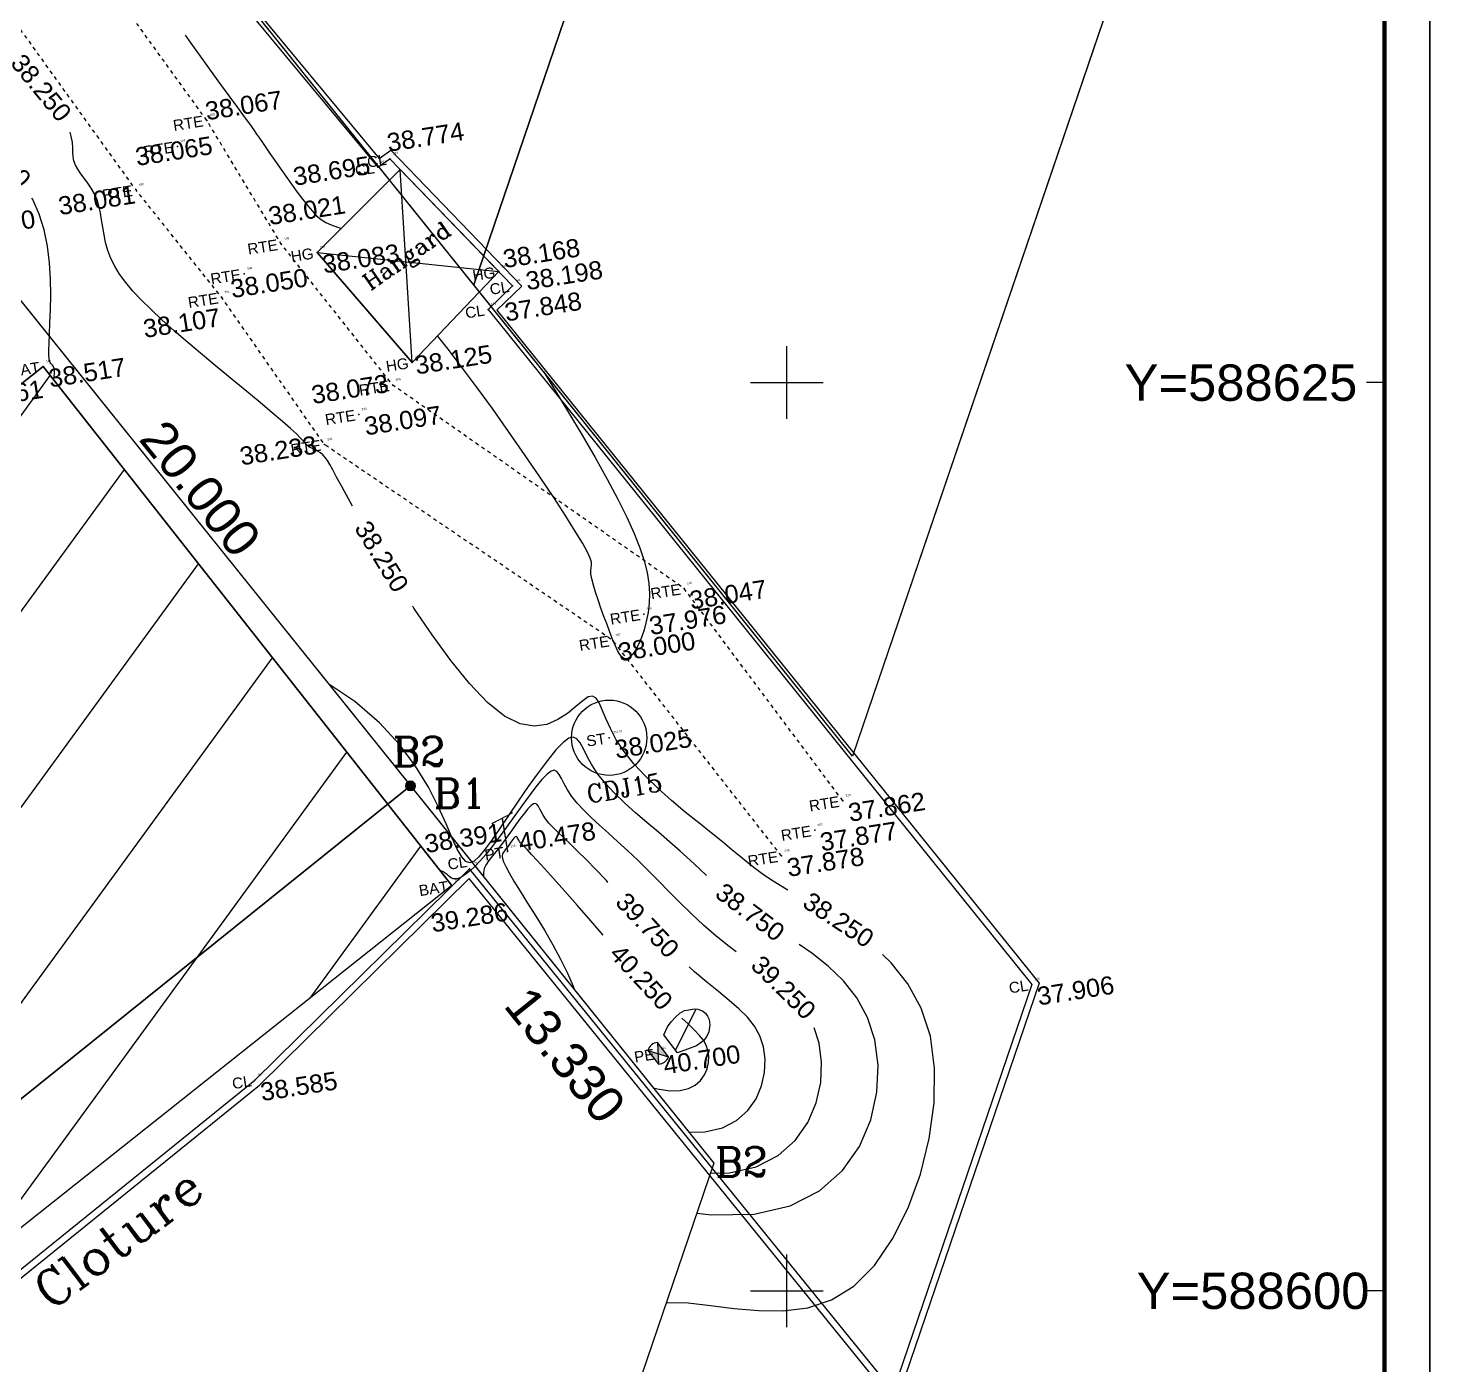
# Model space of a CAD drawing. Header units: metres. Extents: x 394092 to 394268, y 588562 to 588788.
# Drawn here: x 394229.11 to 394267.7, y 588597.96 to 588634.76 of the extents above; entities that cross this region are included whole.
import ezdxf
from ezdxf.enums import TextEntityAlignment as Align

# ---------------------------------------------------------------- set-up
doc = ezdxf.new("R2010")
doc.units = ezdxf.units.M
doc.linetypes.add('ACAD_ISO03W100', pattern=[30, 12, -18])
for name, color, linetype in [('BATIMENT', 6, 'Continuous'), ('CADRE', 7, 'Continuous'), ('Carroyage(1)', 7, 'Continuous'), ('Carroyage(1)_Croix', 7, 'Continuous'), ('Carroyage(1)_Textes', 7, 'Continuous'), ('CLOTURE', 7, 'Continuous'), ('CN_01_00', 7, 'Continuous'), ('Cotation Courbes de niveau', 7, 'Continuous'), ('Cotation Linéaire', 1, 'Continuous'), ('HANGARD', 146, 'Continuous'), ('IL', 70, 'Continuous'), ('L', 10, 'Continuous'), ('POTEAU ELECTRIQUE', 20, 'Continuous'), ('POTEAU TELEPHONIQUE', 20, 'Continuous'), ('ROUTE', 251, 'Continuous'), ('TopoAlt', 150, 'Continuous'), ('TopoCod', 1, 'Continuous'), ('TOPOJIS', 7, 'Continuous'), ('TopoMat', 3, 'Continuous')]:
    doc.layers.add(name, color=color, linetype=linetype)
doc.layers.add('TELEPHONE', color=7, linetype='Continuous', lineweight=20)
doc.styles.add('ROMANC', font='romanc.shx', dxfattribs={"height": 10})
doc.styles.get("Standard").update_dxf_attribs({"font": 'arial.ttf'})
doc.dimstyles.new('ISO-25', dxfattribs={"dimtxt": 2.5, "dimasz": 2.5, "dimexe": 1.25, "dimexo": 0.625, "dimtad": 1, "dimdec": 3, "dimzin": 1, "dimtxsty": 'Standard', "dimcen": 2.5, "dimadec": 0, "dimazin": 0, "dimtfac": 1, "dimtdec": 3, "dimtmove": 0, "dimatfit": 3, "dimfxl": 1, "dimarcsym": 0})

# ---------------------------------------------------------------- blocks, each defined once
blk = doc.blocks.new('TCPOINT')
at = {"color": 0}
blk.add_point((0, 0), dxfattribs=at)
at = {"layer": 'TopoAlt'}
blk.add_attdef('ALT', text='', height=0.5, dxfattribs=at).set_placement((0.1, -0.1), align=Align.TOP_LEFT)
at = {"layer": 'TopoCod'}
blk.add_attdef('COD', text='', height=0.3, dxfattribs=at).set_placement((-0.1, 0), align=Align.MIDDLE_RIGHT)
at = {"layer": 'TopoMat'}
blk.add_attdef('MAT', (0.1, 0.1), '', height=0.3, dxfattribs=at)
blk = doc.blocks.new('jj')
h = blk.add_hatch(color=0)
h.dxf.hatch_style = 1
h.paths.add_polyline_path([(394414.784, 588989.632), (394415.033, 588989.457), (394415.282, 588989.633)])
h.paths.add_polyline_path([(394415.033, 588989.457), (394414.797, 588989.291), (394415.27, 588989.292)])
at = {"color": 0, "flags": 128}
blk.add_lwpolyline([(394414.784, 588989.632, 0.315698), (394414.797, 588989.291), (394415.27, 588989.292, 0.315698), (394415.282, 588989.633)], format="xyb", close=True, dxfattribs=at)
for points in [[(394414.784, 588989.632), (394415.27, 588989.292)], [(394414.797, 588989.291), (394415.282, 588989.633)]]:
    blk.add_lwpolyline(points, dxfattribs=at)
at = {"layer": 'POTEAU ELECTRIQUE', "color": 0, "flags": 128}
blk.add_lwpolyline([(394414.721, 588989.9), (394414.612, 588990.113), (394414.565, 588990.279), (394414.534, 588990.451), (394414.523, 588990.611), (394414.538, 588990.757), (394414.593, 588990.867), (394414.664, 588990.996), (394414.738, 588991.072), (394414.848, 588991.146), (394414.953, 588991.174), (394415.046, 588991.169), (394415.148, 588991.15), (394415.274, 588991.073), (394415.411, 588990.93), (394415.474, 588990.811), (394415.519, 588990.68), (394415.51, 588990.428), (394415.434, 588990.181), (394415.344, 588989.901), (394414.721, 588989.9)], close=True, dxfattribs=at)
blk.add_lwpolyline([(394415.254, 588989.9), (394414.701, 588991.034)], dxfattribs=at)
blk = doc.blocks.new('p001')
at = {"layer": 'TELEPHONE', "color": 0}
for p, q in [((-0.01, 2.84), (-0.01, 0.19)), ((0, 2.82), (0, 0.19)), ((0.01, 2.85), (0.01, 0.19))]:
    blk.add_line(p, q, dxfattribs=at)
for points in [[(-0.83, 2.42), (-0.83, 2.57), (0.81, 3.11), (0.81, 3.24)], [(-0.82, 2.42), (-0.82, 2.56), (-0.01, 2.83)], [(-0.81, 2.42), (-0.81, 2.55), (0.83, 3.1), (0.83, 3.24)], [(0.01, 2.84), (0.82, 3.11), (0.82, 3.24)]]:
    blk.add_lwpolyline(points, dxfattribs=at)
at = {"layer": 'TELEPHONE', "flags": 128}
for points in [[(-0.81, 2.42), (-0.83, 2.42)], [(0.81, 3.24), (0.83, 3.24)], [(-0.01, 0.19), (0.01, 0.19)]]:
    blk.add_lwpolyline(points, dxfattribs=at)
blk = doc.blocks.new('*D14')
at = {"layer": 'Defpoints', "color": 0, "transparency": 16777216}
for p in [(394120.614, 588761.996), (394247.991, 588603.509), (394247.991, 588603.509)]:
    blk.add_point(p, dxfattribs=at)
at = {"color": 0, "lineweight": 13, "transparency": 16777216, "insert": (394185.492, 588683.709), "char_height": 1.5, "attachment_point": 5, "rotation": 308.7891}
blk.add_mtext('203,330', dxfattribs=at)

msp = doc.modelspace()

# ---------------------------------------------------------------- hatches: boundary and pattern name
h = msp.add_hatch()
h.set_pattern_fill('ANSI31', color=256, angle=8.91865)
h.set_pattern_definition([(53.91864724, (95911.749, -54374.0705), (-2.565976575, 1.869863422), [])])
h.paths.add_polyline_path([(394207.5198, 588607.979), (394218.768, 588593.6901), (394240.7758, 588611.1531), (394229.5275, 588625.4421)])
h.paths.add_polyline_path([(394240.1387, 588609.7121), (394242.5017, 588610.0829), (394242.3828, 588610.84), (394240.0199, 588610.4692)], flags=9)
h.paths.add_polyline_path([(394229.6143, 588624.7101), (394231.9773, 588625.0809), (394231.8585, 588625.838), (394229.4955, 588625.4672)], flags=9)
h.paths.add_polyline_path([(394216.906, 588616.8393), (394219.2688, 588617.2101), (394219.1501, 588617.9667), (394216.7873, 588617.5959)], flags=25)
h.paths.add_polyline_path([(394219.9052, 588618.0824), (394222.268, 588618.4532), (394222.1492, 588619.2098), (394219.7864, 588618.839)], flags=25)
h.paths.add_polyline_path([(394224.0942, 588620.7717), (394226.4571, 588621.1425), (394226.3383, 588621.8996), (394223.9754, 588621.5288)], flags=24)
h.paths.add_polyline_path([(394227.34, 588624.1005), (394229.703, 588624.4713), (394229.5842, 588625.2284), (394227.2212, 588624.8576)], flags=25)
h.paths.add_polyline_path([(394207.6352, 588607.8832), (394209.9982, 588608.254), (394209.8794, 588609.0111), (394207.5164, 588608.6403)], flags=9)
h.paths.add_polyline_path([(394217.4437, 588595.7066), (394219.8067, 588596.0774), (394219.6879, 588596.8345), (394217.3249, 588596.4637)], flags=24)
h.paths.add_polyline_path([(394215.769, 588597.7917), (394218.1319, 588598.1626), (394218.0131, 588598.9197), (394215.6502, 588598.5488)], flags=24)
h.paths.add_polyline_path([(394215.3482, 588599.1967), (394217.7111, 588599.5675), (394217.5923, 588600.3246), (394215.2294, 588599.9538)], flags=24)
h.paths.add_polyline_path([(394213.0537, 588601.0263), (394215.4166, 588601.3971), (394215.2978, 588602.1542), (394212.9349, 588601.7834)], flags=24)
h.paths.add_polyline_path([(394209.7364, 588605.4635), (394212.0994, 588605.8344), (394211.9806, 588606.5915), (394209.6176, 588606.2206)], flags=24)
h.paths.add_polyline_path([(394208.901, 588606.6679), (394211.264, 588607.0387), (394211.1452, 588607.7958), (394208.7822, 588607.425)], flags=24)
h.paths.add_polyline_path([(394217.9512, 588612.6058), (394225.8793, 588612.6942), (394225.8626, 588614.1941), (394217.9345, 588614.1057)], flags=24)
h.paths.add_polyline_path([(394219.5972, 588610.8654), (394223.097, 588610.9044), (394223.0803, 588612.4044), (394219.5805, 588612.3653)], flags=24)
h = msp.add_hatch(color=0)
h.dxf.hatch_style = 1
edge = h.paths.add_edge_path()
edge.add_arc((394239.636, 588613.9), 0.1373, 0, 360)

# ---------------------------------------------------------------- linework, layer by layer
at = {"color": 0, "ltscale": 0.001}
msp.add_lwpolyline([(394092.0051, 588788.4902), (394267.7032, 588788.4902), (394267.7032, 588562.1496), (394092.0051, 588562.1496)], close=True, dxfattribs=at)
at = {"lineweight": 30}
msp.add_circle((394245.1079, 588615.225, 0.244), 1.0367, dxfattribs=at)
at = {"color": 0, "lineweight": 13}
msp.add_circle((394239.636, 588613.9), 0.1373, dxfattribs=at)
at = {"layer": 'BATIMENT', "flags": 128}
for points, elevation in [([(394240.7758, 588611.1531), (394229.5275, 588625.4421), (394207.5198, 588607.979)], 1.505), ([(394240.7758, 588611.1531), (394218.768, 588593.6901)], 2.274)]:
    msp.add_lwpolyline(points, dxfattribs=dict(at, elevation=elevation))
at = {"layer": 'BATIMENT', "ltscale": 0.001, "elevation": 1.785, "flags": 128}
msp.add_lwpolyline([(394207.5198, 588607.979), (394229.5275, 588625.4421), (394240.7758, 588611.1531), (394218.768, 588593.6901), (394207.5198, 588607.979)], dxfattribs=at)
at = {"layer": 'Carroyage(1)', "ltscale": 0.001}
for p, q in [((394266.4532, 588625), (394265.9532, 588625)), ((394266.4532, 588600), (394265.9532, 588600))]:
    msp.add_line(p, q, dxfattribs=at)
msp.add_lwpolyline([(394092.0051, 588562.1496), (394267.7032, 588562.1496), (394267.7032, 588788.4902), (394092.0051, 588788.4902)], close=True, dxfattribs=at)
at = {"layer": 'Carroyage(1)', "ltscale": 0.001, "const_width": 0.125}
msp.add_lwpolyline([(394093.2551, 588636.3996), (394144.5051, 588636.3996), (394144.5051, 588563.3996), (394266.4532, 588563.3996), (394266.4532, 588787.2402), (394093.2551, 588787.2402)], close=True, dxfattribs=at)
msp.add_lwpolyline([(394093.2551, 588636.3996), (394144.5051, 588636.3996), (394144.5051, 588563.3996), (394266.4532, 588563.3996), (394266.4532, 588787.2402), (394093.2551, 588787.2402)], close=True, dxfattribs=at)
at = {"layer": 'Carroyage(1)_Croix', "ltscale": 0.001}
for p, q in [((394250, 588624), (394250, 588626)), ((394249, 588625), (394251, 588625)), ((394250, 588599), (394250, 588601)), ((394249, 588600), (394251, 588600))]:
    msp.add_line(p, q, dxfattribs=at)
at = {"layer": 'CLOTURE', "flags": 128}
for points, elevation in [([(394226.9018, 588665.8465), (394221.8092, 588651.3335), (394238.7409, 588630.9318), (394239.0732, 588631.1621), (394242.4486, 588627.6621)], 0.6), ([(394227.0717, 588665.7869), (394222.0128, 588651.3701), (394238.774, 588631.1737), (394239.0965, 588631.3972), (394242.7033, 588627.6573)], 0.6), ([(394242.4486, 588627.6621), (394241.7731, 588627.0125), (394256.7408, 588608.4313)], 0.417), ([(394242.7033, 588627.6573), (394242.0167, 588626.997), (394256.9431, 588608.4671)], 0.417), ([(394218.4864, 588592.2915), (394226.2524, 588598.4449), (394235.3567, 588605.7962), (394241.2655, 588611.6187)], 0.596), ([(394218.5982, 588592.1504), (394226.3648, 588598.3043), (394235.4768, 588605.6618), (394241.2506, 588611.3513)], 0.596), ([(394226.2524, 588598.4449), (394235.3567, 588605.7962), (394241.2655, 588611.6187)], 0.899), ([(394256.9431, 588608.4671), (394252.9917, 588596.8692), (394241.2506, 588611.3513)], 0.6), ([(394256.7408, 588608.4313), (394252.9263, 588597.2356), (394241.2655, 588611.6187)], 0.6)]:
    msp.add_lwpolyline(points, dxfattribs=dict(at, elevation=elevation))
at = {"layer": 'CN_01_00', "color": 7, "flags": 128}
for points, elevation in [([(394233.4368, 588634.5638), (394233.5896, 588634.3452), (394233.981, 588633.7973), (394234.3342, 588633.3104), (394234.6356, 588632.8985), (394234.8755, 588632.571), (394235.0609, 588632.3173), (394235.2031, 588632.1218), (394235.3131, 588631.9691), (394235.4022, 588631.8437), (394235.4814, 588631.7303), (394235.562, 588631.6133), (394235.6551, 588631.4772), (394235.7691, 588631.3105), (394235.9018, 588631.1175), (394236.0481, 588630.9065), (394236.2031, 588630.6856), (394236.3618, 588630.463), (394236.5192, 588630.2471), (394236.6703, 588630.0459), (394236.8101, 588629.8677), (394236.9359, 588629.7186), (394237.0543, 588629.596), (394237.1741, 588629.4952), (394237.3041, 588629.4116), (394237.4533, 588629.3404), (394237.6304, 588629.277), (394237.7338, 588629.2478)], 38.25), ([(394238.044, 588621.5991), (394237.9295, 588621.8029), (394237.7448, 588622.1397), (394237.6038, 588622.4018), (394237.4971, 588622.6012), (394237.4153, 588622.7498), (394237.3489, 588622.8598), (394237.2885, 588622.9431), (394237.2264, 588623.01), (394237.1627, 588623.0643), (394237.0989, 588623.108), (394237.037, 588623.1429), (394236.9785, 588623.1712), (394236.9253, 588623.1947), (394236.8791, 588623.2154), (394236.8416, 588623.2354), (394236.8128, 588623.2573), (394236.785, 588623.2862), (394236.7489, 588623.328), (394236.695, 588623.3884), (394236.6139, 588623.4733), (394236.4962, 588623.5886), (394236.3324, 588623.7399), (394236.1132, 588623.9332), (394235.8327, 588624.1718), (394235.5002, 588624.4492), (394235.1286, 588624.7565), (394234.7307, 588625.0848), (394234.3194, 588625.425), (394233.9077, 588625.7683), (394233.5084, 588626.1058), (394233.1343, 588626.4284), (394232.7961, 588626.7292), (394232.4946, 588627.0093), (394232.2288, 588627.2716), (394231.9971, 588627.5192), (394231.7982, 588627.7549), (394231.6309, 588627.9819), (394231.4938, 588628.2031), (394231.3856, 588628.4215), (394231.3042, 588628.6393), (394231.2444, 588628.8557), (394231.2003, 588629.0692), (394231.166, 588629.278), (394231.1354, 588629.4807), (394231.1028, 588629.6757), (394231.0621, 588629.8613), (394231.0074, 588630.0359), (394230.9347, 588630.1986), (394230.8481, 588630.3501), (394230.7536, 588630.4918), (394230.657, 588630.6252), (394230.5644, 588630.7516), (394230.4819, 588630.8725), (394230.4152, 588630.9893), (394230.3705, 588631.1032), (394230.3506, 588631.2166), (394230.3462, 588631.3351), (394230.3446, 588631.4648), (394230.3336, 588631.6124), (394230.3005, 588631.7841), (394230.2646, 588631.8913)], 38.25), ([(394229.8102, 588625.083), (394229.8243, 588625.1574), (394229.8358, 588625.2702), (394229.8341, 588625.3537), (394229.8222, 588625.4133), (394229.8033, 588625.4546), (394229.7806, 588625.4833), (394229.7572, 588625.5049), (394229.7357, 588625.5254), (394229.7173, 588625.5529), (394229.7023, 588625.5957), (394229.6912, 588625.6624), (394229.6847, 588625.7614), (394229.6832, 588625.9011), (394229.6873, 588626.0899), (394229.6975, 588626.3364), (394229.713, 588626.6456), (394229.7281, 588627.0087), (394229.7357, 588627.4135), (394229.729, 588627.848), (394229.7009, 588628.3), (394229.6444, 588628.7574), (394229.5524, 588629.208), (394229.4181, 588629.6397), (394229.2375, 588630.0423), (394229.215, 588630.0807)], 38.5), ([(394243.2991, 588625.3098), (394243.6239, 588624.7813), (394243.9901, 588624.1772), (394244.3594, 588623.5569), (394244.718, 588622.9396), (394245.0524, 588622.3445), (394245.3489, 588621.7907), (394245.5969, 588621.2931), (394245.7972, 588620.849), (394245.9535, 588620.4518), (394246.0696, 588620.0945), (394246.1491, 588619.7704), (394246.1958, 588619.4727), (394246.2136, 588619.1944), (394246.2059, 588618.9288), (394246.1767, 588618.671), (394246.1295, 588618.4239), (394246.068, 588618.1923), (394245.9955, 588617.9811), (394245.9159, 588617.7951), (394245.8327, 588617.639), (394245.7494, 588617.5178), (394245.6696, 588617.4362), (394245.5961, 588617.3979), (394245.5279, 588617.4011), (394245.4632, 588617.443), (394245.4003, 588617.5205), (394245.3371, 588617.6307), (394245.2721, 588617.7707), (394245.2033, 588617.9375), (394245.129, 588618.1282), (394245.0482, 588618.339), (394244.964, 588618.5629), (394244.8803, 588618.7917), (394244.801, 588619.0177), (394244.73, 588619.2329), (394244.6714, 588619.4293), (394244.6289, 588619.5989), (394244.6066, 588619.7339), (394244.6055, 588619.8307), (394244.6156, 588619.9038), (394244.6238, 588619.9718), (394244.6173, 588620.0538), (394244.5831, 588620.1685), (394244.5081, 588620.3347), (394244.3796, 588620.5712), (394244.1845, 588620.897), (394243.9145, 588621.3239), (394243.5798, 588621.8361), (394243.1953, 588622.4112), (394242.7757, 588623.0266), (394242.3361, 588623.6595), (394241.891, 588624.2875), (394241.4555, 588624.8879), (394241.0444, 588625.4381), (394240.6708, 588625.9201), (394240.3789, 588626.2868)], 38), ([(394250.0242, 588611.0328), (394249.9316, 588611.0866), (394249.6205, 588611.2793), (394249.3602, 588611.4536), (394249.1337, 588611.6181), (394248.924, 588611.7818), (394248.714, 588611.9536), (394248.4867, 588612.1422), (394248.225, 588612.3566), (394247.9171, 588612.6033), (394247.572, 588612.8791), (394247.2039, 588613.1787), (394246.8269, 588613.4966), (394246.4555, 588613.8274), (394246.1036, 588614.1656), (394245.7856, 588614.5058), (394245.5157, 588614.8425), (394245.3037, 588615.1696), (394245.1416, 588615.4775), (394245.0174, 588615.756), (394244.9186, 588615.9949), (394244.8331, 588616.1839), (394244.7486, 588616.3129), (394244.6528, 588616.3715), (394244.5334, 588616.3495), (394244.3801, 588616.244), (394244.1901, 588616.0817), (394243.9624, 588615.8965), (394243.6962, 588615.7225), (394243.3905, 588615.5935), (394243.0444, 588615.5436), (394242.657, 588615.6068), (394242.2274, 588615.817), (394241.7572, 588616.1964), (394241.2583, 588616.7204), (394240.745, 588617.3525), (394240.2319, 588618.0561), (394239.7332, 588618.7949), (394239.6996, 588618.8476)], 38.25), ([(394247.7844, 588611.4371), (394247.5915, 588611.6181), (394247.3344, 588611.8583), (394247.0625, 588612.1048), (394246.7693, 588612.3594), (394246.4607, 588612.621), (394246.1459, 588612.8874), (394245.8339, 588613.1568), (394245.5339, 588613.4272), (394245.2549, 588613.6967), (394245.006, 588613.9631), (394244.7963, 588614.2247), (394244.6315, 588614.4777), (394244.5032, 588614.7125), (394244.3997, 588614.9175), (394244.3091, 588615.0813), (394244.2198, 588615.1925), (394244.12, 588615.2397), (394243.9978, 588615.2114), (394243.8415, 588615.0962), (394243.6432, 588614.8881), (394243.4095, 588614.602), (394243.1513, 588614.2586), (394242.8791, 588613.8782), (394242.6036, 588613.4813), (394242.3354, 588613.0883), (394242.0851, 588612.7197), (394241.8635, 588612.3959), (394241.6778, 588612.1346), (394241.5232, 588611.9425), (394241.3913, 588611.8235), (394241.274, 588611.7814), (394241.1629, 588611.8201), (394241.05, 588611.9435), (394240.9269, 588612.1556), (394240.7854, 588612.4602), (394240.6159, 588612.8574), (394240.403, 588613.3325), (394240.13, 588613.8668), (394239.7801, 588614.4417), (394239.3364, 588615.0387), (394238.7823, 588615.6391), (394238.101, 588616.2245), (394237.388, 588616.701)], 38.75), ([(394248.6078, 588609.3305), (394248.4094, 588609.4759), (394248.0491, 588609.7645), (394247.7064, 588610.0633), (394247.3792, 588610.3684), (394247.0653, 588610.6759), (394246.7626, 588610.9819), (394246.4689, 588611.2827), (394246.1821, 588611.5743), (394245.8999, 588611.8529), (394245.6214, 588612.1156), (394245.3494, 588612.3628), (394245.0879, 588612.5961), (394244.8409, 588612.817), (394244.6123, 588613.0271), (394244.4061, 588613.2277), (394244.2264, 588613.4205), (394244.077, 588613.6068), (394243.9598, 588613.7866), (394243.8687, 588613.9535), (394243.7951, 588614.0991), (394243.7307, 588614.2155), (394243.6673, 588614.2946), (394243.5963, 588614.3281), (394243.5095, 588614.308), (394243.3984, 588614.2262), (394243.2573, 588614.0781), (394243.0898, 588613.8738), (394242.9024, 588613.627), (394242.7013, 588613.3512), (394242.493, 588613.0602), (394242.2836, 588612.7676), (394242.0796, 588612.487), (394241.8873, 588612.2321), (394241.7117, 588612.0139), (394241.5534, 588611.832), (394241.4115, 588611.6838), (394241.2853, 588611.5662), (394241.174, 588611.4764), (394241.0769, 588611.4115), (394240.9933, 588611.3685), (394240.9222, 588611.3447), (394240.8627, 588611.3371), (394240.8122, 588611.3433), (394240.768, 588611.3607), (394240.7271, 588611.387), (394240.6868, 588611.4196), (394240.6442, 588611.4561), (394240.5964, 588611.4939), (394240.5407, 588611.5308), (394240.4754, 588611.5643), (394240.4416, 588611.5776)], 39.25), ([(394245.0728, 588611.2437), (394245.0297, 588611.2904), (394244.7374, 588611.6011), (394244.4736, 588611.8717), (394244.2381, 588612.1046), (394244.0299, 588612.3048), (394243.8479, 588612.4772), (394243.6907, 588612.6269), (394243.5574, 588612.7588), (394243.4468, 588612.8778), (394243.3576, 588612.9889), (394243.2881, 588613.0956), (394243.2341, 588613.1944), (394243.1905, 588613.2808), (394243.1523, 588613.3498), (394243.1147, 588613.3967), (394243.0727, 588613.4166), (394243.0212, 588613.4046), (394242.9553, 588613.3561), (394242.8716, 588613.2683), (394242.7723, 588613.1472), (394242.6609, 588613.0007), (394242.5412, 588612.8368), (394242.417, 588612.6638), (394242.2917, 588612.4895), (394242.1691, 588612.322), (394242.0529, 588612.1694), (394241.9466, 588612.0373), (394241.8526, 588611.9224), (394241.7733, 588611.819), (394241.7111, 588611.7212), (394241.6682, 588611.6233), (394241.6471, 588611.5197), (394241.65, 588611.4045), (394241.6519, 588611.3958)], 39.75), ([(394244.9459, 588609.7914), (394244.6012, 588610.182), (394244.2238, 588610.6119), (394243.8774, 588611.0065), (394243.5749, 588611.3492), (394243.3257, 588611.6278), (394243.1268, 588611.8464), (394242.972, 588612.0135), (394242.8548, 588612.1374), (394242.7692, 588612.2267), (394242.7087, 588612.2898), (394242.6671, 588612.3351), (394242.6382, 588612.3711), (394242.6165, 588612.4045), (394242.5995, 588612.4354), (394242.5859, 588612.4625), (394242.5739, 588612.4841), (394242.5622, 588612.4988), (394242.549, 588612.505), (394242.5329, 588612.5013), (394242.5122, 588612.4861), (394242.486, 588612.4586), (394242.4549, 588612.4206), (394242.42, 588612.3747), (394242.3826, 588612.3234), (394242.3436, 588612.2692), (394242.3044, 588612.2147), (394242.266, 588612.1622), (394242.2296, 588612.1144), (394242.197, 588612.072), (394242.1727, 588612.0284), (394242.1617, 588611.9755), (394242.169, 588611.9049), (394242.1999, 588611.8084), (394242.2594, 588611.6776), (394242.3526, 588611.5043), (394242.4845, 588611.2803), (394242.6575, 588611.0005), (394242.8626, 588610.6735), (394243.0882, 588610.3111), (394243.3226, 588609.9252), (394243.554, 588609.5275), (394243.7708, 588609.13), (394243.9613, 588608.7444), (394244.1138, 588608.3827), (394244.141, 588608.299)], 40.25), ([(394247.5244, 588602.1395), (394247.9212, 588602.0899), (394249.098, 588602.1101), (394250.0901, 588602.3401), (394250.8968, 588602.7536), (394251.5286, 588603.3117), (394251.9954, 588603.9756), (394252.3077, 588604.7062), (394252.4755, 588605.4646), (394252.5092, 588606.2121), (394252.4189, 588606.9096), (394252.2166, 588607.5263), (394251.9213, 588608.0638), (394251.5538, 588608.5319), (394251.1349, 588608.9403), (394250.6853, 588609.2987), (394250.3416, 588609.5367)], 38.75), ([(394246.6847, 588599.6746), (394246.7251, 588599.6798), (394247.2844, 588599.6642), (394247.8966, 588599.5974), (394248.5468, 588599.5151), (394249.2201, 588599.4535), (394249.9014, 588599.4483), (394250.5758, 588599.5357), (394251.2282, 588599.7514), (394251.8438, 588600.1314), (394252.408, 588600.6993), (394252.909, 588601.4284), (394253.3354, 588602.2798), (394253.6757, 588603.2145), (394253.9187, 588604.1935), (394254.0529, 588605.1778), (394254.0669, 588606.1284), (394253.9494, 588607.0064), (394253.6956, 588607.7808), (394253.3274, 588608.4529), (394252.8733, 588609.0322), (394252.6363, 588609.262)], 38.25), ([(394247.2983, 588604.3708), (394247.74, 588604.3777), (394248.2233, 588604.4897), (394248.6163, 588604.6912), (394248.9241, 588604.9631), (394249.1515, 588605.2865), (394249.3036, 588605.6424), (394249.3854, 588606.012), (394249.4018, 588606.3761), (394249.3578, 588606.7159), (394249.2585, 588607.0173), (394249.109, 588607.2857), (394248.9148, 588607.5314), (394248.6812, 588607.7647), (394248.4134, 588607.996), (394248.1169, 588608.2356), (394247.7969, 588608.4937), (394247.4588, 588608.7807), (394247.3106, 588608.917)], 39.75), ([(394246.3179, 588605.5906), (394246.4864, 588605.5484), (394246.7895, 588605.5073), (394247.0609, 588605.5115), (394247.2899, 588605.5646), (394247.4761, 588605.66), (394247.6218, 588605.7888), (394247.7296, 588605.942), (394247.8016, 588606.1106), (394247.8404, 588606.2856), (394247.8481, 588606.4581), (394247.8273, 588606.6191), (394247.7794, 588606.7628), (394247.7029, 588606.8966), (394247.5953, 588607.0311), (394247.4543, 588607.1769), (394247.2775, 588607.3447), (394247.1032, 588607.507)], 40.25), ([(394247.8979, 588603.2357), (394248.419, 588603.2439), (394249.1567, 588603.4149), (394249.7566, 588603.7224), (394250.2263, 588604.1374), (394250.5735, 588604.631), (394250.8057, 588605.1743), (394250.9305, 588605.7383), (394250.9555, 588606.2941), (394250.8883, 588606.8127), (394250.7468, 588607.2436)], 39.25)]:
    msp.add_lwpolyline(points, dxfattribs=dict(at, elevation=elevation))
at = {"layer": 'HANGARD', "flags": 128}
for points, elevation in [([(394239.3572, 588630.8676), (394237.0651, 588628.5806)], 0.6), ([(394237.0651, 588628.5806), (394239.6834, 588625.5579), (394242.0679, 588628.0568), (394239.3572, 588630.8676)], -37.781), ([(394239.6834, 588625.5579), (394239.3572, 588630.8676)], -37.781), ([(394242.0679, 588628.0568), (394239.3573, 588630.8675)], 0.43), ([(394242.0679, 588628.0568), (394239.6834, 588625.5579), (394237.0651, 588628.5806)], 0.387), ([(394237.0651, 588628.5806), (394242.0679, 588628.0568)], -37.781)]:
    msp.add_lwpolyline(points, dxfattribs=dict(at, elevation=elevation))
at = {"layer": 'IL'}
msp.add_lwpolyline([(394120.61, 588761.997), (394247.987, 588603.51), (394236.529, 588569.878), (394110.794, 588726.321), (394115.233, 588757.675)], close=True, dxfattribs=at)
msp.add_lwpolyline([(394266.4532, 588657.7072), (394251.807, 588614.72), (394222.13, 588651.645), (394227.525, 588667.48), (394202.57, 588675.982), (394140.517, 588753.19), (394142.752, 588759.749), (394266.4532, 588717.6037)], dxfattribs=at)
at = {"layer": 'L'}
for points in [[(394224.3, 588658.014), (394243.231, 588651.564), (394248.863, 588649.645), (394241.383, 588627.69), (394222.13, 588651.645)], [(394248.863, 588649.645), (394262.163, 588645.114), (394251.807, 588614.72), (394241.383, 588627.69)], [(394227.107, 588629.489), (394239.636, 588613.9), (394216.251, 588595.109), (394203.721, 588610.698)], [(394239.636, 588613.9), (394247.987, 588603.51), (394236.529, 588569.878), (394216.251, 588595.109)]]:
    msp.add_lwpolyline(points, close=True, dxfattribs=at)
at = {"layer": 'ROUTE', "linetype": 'ACAD_ISO03W100', "lineweight": 30, "ltscale": 0.002, "flags": 128}
for points, elevation in [([(394251.5401, 588613.4872), (394247.1732, 588619.3318), (394239.1489, 588624.9325), (394236.0797, 588628.8156), (394234.03, 588632.221), (394228.4878, 588639.8855), (394219.3841, 588651.4226), (394200.8101, 588671.2791), (394190.2476, 588685.1331), (394180.5288, 588698.7389), (394169.2745, 588711.7312), (394143.9048, 588748.7184), (394128.9052, 588766.3983)], 0.081), ([(394249.8528, 588611.9702), (394245.2076, 588617.9048), (394237.269, 588623.2953), (394234.4408, 588627.3458), (394232.0817, 588630.3038), (394226.3169, 588638.316), (394216.8875, 588649.2189), (394198.977, 588668.7696), (394186.8433, 588683.0633), (394177.5546, 588696.2568), (394166.2286, 588708.9969), (394154.3682, 588724.1099), (394146.1974, 588734.9786), (394134.3379, 588753.0657), (394125.7094, 588762.8584)], 0.097)]:
    msp.add_lwpolyline(points, dxfattribs=dict(at, elevation=elevation))

# ---------------------------------------------------------------- block references
at = {"rotation": 307.4841204734238}
msp.add_blockref('jj', (-313147.5859, 543159.0047, 2.919), dxfattribs=at)
at = {"layer": 'POTEAU TELEPHONIQUE', "color": 0, "xscale": 0.3516709976367164, "yscale": 0.3516709976367164, "zscale": 0.3516709976367164, "rotation": 9.00787909859095}
msp.add_blockref('p001', (394242.3205, 588612.0242, 2.697), dxfattribs=at)
at = {"layer": 'TOPOJIS'}
ref = msp.add_blockref('TCPOINT', (394234.03, 588632.221, 38.067), dxfattribs=dict(at, rotation=8.918647236070969))
ref.add_attrib('MAT', '198', (394234.1133, 588632.3353, 38.067), dxfattribs={"layer": 'TopoMat', "height": 0.06, "rotation": 8.91865})
ref.add_attrib('ALT', '38.067', dxfattribs={"layer": 'TopoAlt', "height": 0.5, "rotation": 8.91865}).set_placement((394233.9525, 588632.715, 38.067), align=Align.TOP_LEFT)
ref.add_attrib('COD', 'RTE', dxfattribs={"layer": 'TopoCod', "height": 0.3, "rotation": 8.91865}).set_placement((394233.9312, 588632.2055, 38.067), align=Align.MIDDLE_RIGHT)
ref = msp.add_blockref('TCPOINT', (394239.0732, 588631.1621, 38.774), dxfattribs=dict(at, rotation=8.918647236070969))
ref.add_attrib('MAT', '183', (394239.1565, 588631.2764, 38.774), dxfattribs={"layer": 'TopoMat', "height": 0.06, "rotation": 8.91865})
ref.add_attrib('ALT', '38.774', dxfattribs={"layer": 'TopoAlt', "height": 0.5, "rotation": 8.91865}).set_placement((394238.9561, 588631.8477, 38.774), align=Align.TOP_LEFT)
ref.add_attrib('COD', 'CL', dxfattribs={"layer": 'TopoCod', "height": 0.3, "rotation": 8.91865}).set_placement((394238.9744, 588631.1466, 38.774), align=Align.MIDDLE_RIGHT)
ref = msp.add_blockref('TCPOINT', (394233.2196, 588631.5027, 38.065), dxfattribs=dict(at, rotation=8.918647236070969))
ref.add_attrib('MAT', '197', (394233.3029, 588631.617, 38.065), dxfattribs={"layer": 'TopoMat', "height": 0.06, "rotation": 8.91865})
ref.add_attrib('ALT', '38.065', dxfattribs={"layer": 'TopoAlt', "height": 0.5, "rotation": 8.91865}).set_placement((394232.0305, 588631.458, 38.065), align=Align.TOP_LEFT)
ref.add_attrib('COD', 'RTE', dxfattribs={"layer": 'TopoCod', "height": 0.3, "rotation": 8.91865}).set_placement((394233.1208, 588631.4872, 38.065), align=Align.MIDDLE_RIGHT)
ref = msp.add_blockref('TCPOINT', (394238.7409, 588630.9318, 38.695), dxfattribs=dict(at, rotation=8.918647236070969))
ref.add_attrib('MAT', '182', (394238.8241, 588631.0461, 38.695), dxfattribs={"layer": 'TopoMat', "height": 0.06, "rotation": 8.91865})
ref.add_attrib('ALT', '38.695', dxfattribs={"layer": 'TopoAlt', "height": 0.5, "rotation": 8.91865}).set_placement((394236.3715, 588630.9126, 38.695), align=Align.TOP_LEFT)
ref.add_attrib('COD', 'CL', dxfattribs={"layer": 'TopoCod', "height": 0.3, "rotation": 8.91865}).set_placement((394238.6421, 588630.9163, 38.695), align=Align.MIDDLE_RIGHT)
ref = msp.add_blockref('TCPOINT', (394232.0817, 588630.3038, 38.081), dxfattribs=dict(at, rotation=8.918647236070969))
ref.add_attrib('MAT', '196', (394232.165, 588630.4181, 38.081), dxfattribs={"layer": 'TopoMat', "height": 0.06, "rotation": 8.91865})
ref.add_attrib('ALT', '38.081', dxfattribs={"layer": 'TopoAlt', "height": 0.5, "rotation": 8.91865}).set_placement((394229.9074, 588630.1039, 38.081), align=Align.TOP_LEFT)
ref.add_attrib('COD', 'RTE', dxfattribs={"layer": 'TopoCod', "height": 0.3, "rotation": 8.91865}).set_placement((394231.9829, 588630.2883, 38.081), align=Align.MIDDLE_RIGHT)
ref = msp.add_blockref('TCPOINT', (394236.0797, 588628.8156, 38.021), dxfattribs=dict(at, rotation=8.918647236070969))
ref.add_attrib('MAT', '199', (394236.163, 588628.9299, 38.021), dxfattribs={"layer": 'TopoMat', "height": 0.06, "rotation": 8.91865})
ref.add_attrib('ALT', '38.021', dxfattribs={"layer": 'TopoAlt', "height": 0.5, "rotation": 8.91865}).set_placement((394235.69, 588629.8283, 38.021), align=Align.TOP_LEFT)
ref.add_attrib('COD', 'RTE', dxfattribs={"layer": 'TopoCod', "height": 0.3, "rotation": 8.91865}).set_placement((394235.981, 588628.8001, 38.021), align=Align.MIDDLE_RIGHT)
ref = msp.add_blockref('TCPOINT', (394227.0385, 588629.5185, 39.07), dxfattribs=dict(at, rotation=8.918647236070969))
ref.add_attrib('MAT', '187', (394227.1218, 588629.6328, 39.07), dxfattribs={"layer": 'TopoMat', "height": 0.06, "rotation": 8.91865})
ref.add_attrib('ALT', '39.070', dxfattribs={"layer": 'TopoAlt', "height": 0.5, "rotation": 8.91865}).set_placement((394227.1528, 588629.4352, 39.07), align=Align.TOP_LEFT)
ref.add_attrib('COD', 'CL', dxfattribs={"layer": 'TopoCod', "height": 0.3, "rotation": 8.91865}).set_placement((394226.9397, 588629.503, 39.07), align=Align.MIDDLE_RIGHT)
ref = msp.add_blockref('TCPOINT', (394237.0651, 588628.5806, 38.083), dxfattribs=dict(at, rotation=8.918647236070969))
ref.add_attrib('MAT', '213', (394237.1484, 588628.6949, 38.083), dxfattribs={"layer": 'TopoMat', "height": 0.06, "rotation": 8.91865})
ref.add_attrib('ALT', '38.083', dxfattribs={"layer": 'TopoAlt', "height": 0.5, "rotation": 8.91865}).set_placement((394237.1794, 588628.4973, 38.083), align=Align.TOP_LEFT)
ref.add_attrib('COD', 'HG', dxfattribs={"layer": 'TopoCod', "height": 0.3, "rotation": 8.91865}).set_placement((394236.9663, 588628.5651, 38.083), align=Align.MIDDLE_RIGHT)
ref = msp.add_blockref('TCPOINT', (394242.0679, 588628.0568, 38.168), dxfattribs=dict(at, rotation=8.918647236070969))
ref.add_attrib('MAT', '212', (394242.1512, 588628.1711, 38.168), dxfattribs={"layer": 'TopoMat', "height": 0.06, "rotation": 8.91865})
ref.add_attrib('ALT', '38.168', dxfattribs={"layer": 'TopoAlt', "height": 0.5, "rotation": 8.91865}).set_placement((394242.1486, 588628.646, 38.168), align=Align.TOP_LEFT)
ref.add_attrib('COD', 'HG', dxfattribs={"layer": 'TopoCod', "height": 0.3, "rotation": 8.91865}).set_placement((394241.9691, 588628.0413, 38.168), align=Align.MIDDLE_RIGHT)
ref = msp.add_blockref('TCPOINT', (394242.4486, 588627.6621, 38.198), dxfattribs=dict(at, rotation=8.918647236070969))
ref.add_attrib('MAT', '184', (394242.5319, 588627.7764, 38.198), dxfattribs={"layer": 'TopoMat', "height": 0.06, "rotation": 8.91865})
ref.add_attrib('ALT', '38.198', dxfattribs={"layer": 'TopoAlt', "height": 0.5, "rotation": 8.91865}).set_placement((394242.7744, 588628.038, 38.198), align=Align.TOP_LEFT)
ref.add_attrib('COD', 'CL', dxfattribs={"layer": 'TopoCod', "height": 0.3, "rotation": 8.91865}).set_placement((394242.3498, 588627.6466, 38.198), align=Align.MIDDLE_RIGHT)
ref = msp.add_blockref('TCPOINT', (394235.0617, 588627.9949, 38.05), dxfattribs=dict(at, rotation=8.918647236070969))
ref.add_attrib('MAT', '200', (394235.145, 588628.1092, 38.05), dxfattribs={"layer": 'TopoMat', "height": 0.06, "rotation": 8.91865})
ref.add_attrib('ALT', '38.050', dxfattribs={"layer": 'TopoAlt', "height": 0.5, "rotation": 8.91865}).set_placement((394234.6507, 588627.8204, 38.05), align=Align.TOP_LEFT)
ref.add_attrib('COD', 'RTE', dxfattribs={"layer": 'TopoCod', "height": 0.3, "rotation": 8.91865}).set_placement((394234.9629, 588627.9794, 38.05), align=Align.MIDDLE_RIGHT)
ref = msp.add_blockref('TCPOINT', (394234.4408, 588627.3458, 38.107), dxfattribs=dict(at, rotation=8.918647236070969))
ref.add_attrib('MAT', '201', (394234.5241, 588627.4601, 38.107), dxfattribs={"layer": 'TopoMat', "height": 0.06, "rotation": 8.91865})
ref.add_attrib('ALT', '38.107', dxfattribs={"layer": 'TopoAlt', "height": 0.5, "rotation": 8.91865}).set_placement((394232.2441, 588626.7243, 38.107), align=Align.TOP_LEFT)
ref.add_attrib('COD', 'RTE', dxfattribs={"layer": 'TopoCod', "height": 0.3, "rotation": 8.91865}).set_placement((394234.342, 588627.3303, 38.107), align=Align.MIDDLE_RIGHT)
ref = msp.add_blockref('TCPOINT', (394241.7731, 588627.0125, 37.848), dxfattribs=dict(at, rotation=8.918647236070969))
ref.add_attrib('MAT', '171', (394241.8564, 588627.1268, 37.848), dxfattribs={"layer": 'TopoMat', "height": 0.06, "rotation": 8.91865})
ref.add_attrib('ALT', '37.848', dxfattribs={"layer": 'TopoAlt', "height": 0.5, "rotation": 8.91865}).set_placement((394242.1933, 588627.1756, 37.848), align=Align.TOP_LEFT)
ref.add_attrib('COD', 'CL', dxfattribs={"layer": 'TopoCod', "height": 0.3, "rotation": 8.91865}).set_placement((394241.6743, 588626.997, 37.848), align=Align.MIDDLE_RIGHT)
ref = msp.add_blockref('TCPOINT', (394239.6834, 588625.5579, 38.125), dxfattribs=dict(at, rotation=8.918647236070969))
ref.add_attrib('MAT', '211', (394239.7667, 588625.6722, 38.125), dxfattribs={"layer": 'TopoMat', "height": 0.06, "rotation": 8.91865})
ref.add_attrib('ALT', '38.125', dxfattribs={"layer": 'TopoAlt', "height": 0.5, "rotation": 8.91865}).set_placement((394239.7265, 588625.7166, 38.125), align=Align.TOP_LEFT)
ref.add_attrib('COD', 'HG', dxfattribs={"layer": 'TopoCod', "height": 0.3, "rotation": 8.91865}).set_placement((394239.5846, 588625.5424, 38.125), align=Align.MIDDLE_RIGHT)
ref = msp.add_blockref('TCPOINT', (394229.5275, 588625.4421, 38.517), dxfattribs=dict(at, rotation=8.918647236070969))
ref.add_attrib('MAT', '186', (394229.6108, 588625.5564, 38.517), dxfattribs={"layer": 'TopoMat', "height": 0.06, "rotation": 8.91865})
ref.add_attrib('ALT', '38.517', dxfattribs={"layer": 'TopoAlt', "height": 0.5, "rotation": 8.91865}).set_placement((394229.6418, 588625.3588, 38.517), align=Align.TOP_LEFT)
ref.add_attrib('COD', 'BAT', dxfattribs={"layer": 'TopoCod', "height": 0.3, "rotation": 8.91865}).set_placement((394229.4288, 588625.4266, 38.517), align=Align.MIDDLE_RIGHT)
ref = msp.add_blockref('TCPOINT', (394239.1489, 588624.9325, 38.073), dxfattribs=dict(at, rotation=8.918647236070969))
ref.add_attrib('MAT', '204', (394239.2322, 588625.0468, 38.073), dxfattribs={"layer": 'TopoMat', "height": 0.06, "rotation": 8.91865})
ref.add_attrib('ALT', '38.073', dxfattribs={"layer": 'TopoAlt', "height": 0.5, "rotation": 8.91865}).set_placement((394236.8757, 588624.9043, 38.073), align=Align.TOP_LEFT)
ref.add_attrib('COD', 'RTE', dxfattribs={"layer": 'TopoCod', "height": 0.3, "rotation": 8.91865}).set_placement((394239.0501, 588624.917, 38.073), align=Align.MIDDLE_RIGHT)
ref = msp.add_blockref('TCPOINT', (394226.3686, 588624.589, 38.161), dxfattribs=dict(at, rotation=8.918647236070969))
ref.add_attrib('MAT', '235', (394226.4519, 588624.7033, 38.161), dxfattribs={"layer": 'TopoMat', "height": 0.06, "rotation": 8.91865})
ref.add_attrib('ALT', '38.161', dxfattribs={"layer": 'TopoAlt', "height": 0.5, "rotation": 8.91865}).set_placement((394227.3675, 588624.7492, 38.161), align=Align.TOP_LEFT)
ref.add_attrib('COD', 'CITRON', dxfattribs={"layer": 'TopoCod', "height": 0.3, "rotation": 8.91865}).set_placement((394226.2698, 588624.5735, 38.161), align=Align.MIDDLE_RIGHT)
ref = msp.add_blockref('TCPOINT', (394238.2161, 588624.1231, 38.097), dxfattribs=dict(at, rotation=8.918647236070969))
ref.add_attrib('MAT', '203', (394238.2994, 588624.2374, 38.097), dxfattribs={"layer": 'TopoMat', "height": 0.06, "rotation": 8.91865})
ref.add_attrib('ALT', '38.097', dxfattribs={"layer": 'TopoAlt', "height": 0.5, "rotation": 8.91865}).set_placement((394238.3304, 588624.0398, 38.097), align=Align.TOP_LEFT)
ref.add_attrib('COD', 'RTE', dxfattribs={"layer": 'TopoCod', "height": 0.3, "rotation": 8.91865}).set_placement((394238.1173, 588624.1076, 38.097), align=Align.MIDDLE_RIGHT)
ref = msp.add_blockref('TCPOINT', (394237.269, 588623.2953, 38.233), dxfattribs=dict(at, rotation=8.918647236070969))
ref.add_attrib('MAT', '202', (394237.3522, 588623.4096, 38.233), dxfattribs={"layer": 'TopoMat', "height": 0.06, "rotation": 8.91865})
ref.add_attrib('ALT', '38.233', dxfattribs={"layer": 'TopoAlt', "height": 0.5, "rotation": 8.91865}).set_placement((394234.9034, 588623.2153, 38.233), align=Align.TOP_LEFT)
ref.add_attrib('COD', 'RTE', dxfattribs={"layer": 'TopoCod', "height": 0.3, "rotation": 8.91865}).set_placement((394237.1702, 588623.2798, 38.233), align=Align.MIDDLE_RIGHT)
ref = msp.add_blockref('TCPOINT', (394247.1732, 588619.3318, 38.047), dxfattribs=dict(at, rotation=8.918647236070969))
ref.add_attrib('MAT', '205', (394247.2565, 588619.4461, 38.047), dxfattribs={"layer": 'TopoMat', "height": 0.06, "rotation": 8.91865})
ref.add_attrib('ALT', '38.047', dxfattribs={"layer": 'TopoAlt', "height": 0.5, "rotation": 8.91865}).set_placement((394247.2875, 588619.2485, 38.047), align=Align.TOP_LEFT)
ref.add_attrib('COD', 'RTE', dxfattribs={"layer": 'TopoCod', "height": 0.3, "rotation": 8.91865}).set_placement((394247.0744, 588619.3163, 38.047), align=Align.MIDDLE_RIGHT)
ref = msp.add_blockref('TCPOINT', (394246.0597, 588618.6287, 37.976), dxfattribs=dict(at, rotation=8.918647236070969))
ref.add_attrib('MAT', '206', (394246.143, 588618.743, 37.976), dxfattribs={"layer": 'TopoMat', "height": 0.06, "rotation": 8.91865})
ref.add_attrib('ALT', '37.976', dxfattribs={"layer": 'TopoAlt', "height": 0.5, "rotation": 8.91865}).set_placement((394246.174, 588618.5454, 37.976), align=Align.TOP_LEFT)
ref.add_attrib('COD', 'RTE', dxfattribs={"layer": 'TopoCod', "height": 0.3, "rotation": 8.91865}).set_placement((394245.9609, 588618.6132, 37.976), align=Align.MIDDLE_RIGHT)
ref = msp.add_blockref('TCPOINT', (394245.2076, 588617.9048, 38), dxfattribs=dict(at, rotation=8.918647236070969))
ref.add_attrib('MAT', '207', (394245.2909, 588618.0191, 38), dxfattribs={"layer": 'TopoMat', "height": 0.06, "rotation": 8.91865})
ref.add_attrib('ALT', '38.000', dxfattribs={"layer": 'TopoAlt', "height": 0.5, "rotation": 8.91865}).set_placement((394245.3219, 588617.8216, 38), align=Align.TOP_LEFT)
ref.add_attrib('COD', 'RTE', dxfattribs={"layer": 'TopoCod', "height": 0.3, "rotation": 8.91865}).set_placement((394245.1088, 588617.8893, 38), align=Align.MIDDLE_RIGHT)
ref = msp.add_blockref('TCPOINT', (394245.1079, 588615.225, 38.025), dxfattribs=dict(at, rotation=8.918647236070969))
ref.add_attrib('MAT', 'CDJ.15', (394245.1912, 588615.3393, 38.025), dxfattribs={"layer": 'TopoMat', "height": 0.06, "rotation": 8.91865})
ref.add_attrib('ALT', '38.025', dxfattribs={"layer": 'TopoAlt', "height": 0.5, "rotation": 8.91865}).set_placement((394245.2222, 588615.1417, 38.025), align=Align.TOP_LEFT)
ref.add_attrib('COD', 'ST', dxfattribs={"layer": 'TopoCod', "height": 0.3, "rotation": 8.91865}).set_placement((394245.0091, 588615.2095, 38.025), align=Align.MIDDLE_RIGHT)
ref = msp.add_blockref('TCPOINT', (394251.5401, 588613.4872, 37.862), dxfattribs=dict(at, rotation=8.918647236070969))
ref.add_attrib('MAT', '210', (394251.6234, 588613.6015, 37.862), dxfattribs={"layer": 'TopoMat', "height": 0.06, "rotation": 8.91865})
ref.add_attrib('ALT', '37.862', dxfattribs={"layer": 'TopoAlt', "height": 0.5, "rotation": 8.91865}).set_placement((394251.6544, 588613.4039, 37.862), align=Align.TOP_LEFT)
ref.add_attrib('COD', 'RTE', dxfattribs={"layer": 'TopoCod', "height": 0.3, "rotation": 8.91865}).set_placement((394251.4413, 588613.4717, 37.862), align=Align.MIDDLE_RIGHT)
ref = msp.add_blockref('TCPOINT', (394241.2655, 588611.6187, 38.391), dxfattribs=dict(at, rotation=8.918647236070969))
ref.add_attrib('MAT', '174', (394241.3488, 588611.733, 38.391), dxfattribs={"layer": 'TopoMat', "height": 0.06, "rotation": 8.91865})
ref.add_attrib('ALT', '38.391', dxfattribs={"layer": 'TopoAlt', "height": 0.5, "rotation": 8.91865}).set_placement((394239.9918, 588612.5445, 38.391), align=Align.TOP_LEFT)
ref.add_attrib('COD', 'CL', dxfattribs={"layer": 'TopoCod', "height": 0.3, "rotation": 8.91865}).set_placement((394241.1919, 588611.8178, 38.391), align=Align.MIDDLE_RIGHT)
ref = msp.add_blockref('TCPOINT', (394242.3102, 588612.0893, 40.478), dxfattribs=dict(at, rotation=8.918647236070969))
ref.add_attrib('MAT', '215', (394242.3935, 588612.2036, 40.478), dxfattribs={"layer": 'TopoMat', "height": 0.06, "rotation": 8.91865})
ref.add_attrib('ALT', '40.478', dxfattribs={"layer": 'TopoAlt', "height": 0.5, "rotation": 8.91865}).set_placement((394242.5774, 588612.588, 40.478), align=Align.TOP_LEFT)
ref.add_attrib('COD', 'PT', dxfattribs={"layer": 'TopoCod', "height": 0.3, "rotation": 8.91865}).set_placement((394242.2114, 588612.0738, 40.478), align=Align.MIDDLE_RIGHT)
ref = msp.add_blockref('TCPOINT', (394250.7654, 588612.6763, 37.877), dxfattribs=dict(at, rotation=8.918647236070969))
ref.add_attrib('MAT', '209', (394250.8487, 588612.7906, 37.877), dxfattribs={"layer": 'TopoMat', "height": 0.06, "rotation": 8.91865})
ref.add_attrib('ALT', '37.877', dxfattribs={"layer": 'TopoAlt', "height": 0.5, "rotation": 8.91865}).set_placement((394250.8797, 588612.593, 37.877), align=Align.TOP_LEFT)
ref.add_attrib('COD', 'RTE', dxfattribs={"layer": 'TopoCod', "height": 0.3, "rotation": 8.91865}).set_placement((394250.6666, 588612.6608, 37.877), align=Align.MIDDLE_RIGHT)
ref = msp.add_blockref('TCPOINT', (394249.8528, 588611.9702, 37.878), dxfattribs=dict(at, rotation=8.918647236070969))
ref.add_attrib('MAT', '208', (394249.9361, 588612.0845, 37.878), dxfattribs={"layer": 'TopoMat', "height": 0.06, "rotation": 8.91865})
ref.add_attrib('ALT', '37.878', dxfattribs={"layer": 'TopoAlt', "height": 0.5, "rotation": 8.91865}).set_placement((394249.9671, 588611.887, 37.878), align=Align.TOP_LEFT)
ref.add_attrib('COD', 'RTE', dxfattribs={"layer": 'TopoCod', "height": 0.3, "rotation": 8.91865}).set_placement((394249.7541, 588611.9547, 37.878), align=Align.MIDDLE_RIGHT)
ref = msp.add_blockref('TCPOINT', (394240.7758, 588611.1531, 39.286), dxfattribs=dict(at, rotation=8.918647236070969))
ref.add_attrib('MAT', '185', (394240.8591, 588611.2674, 39.286), dxfattribs={"layer": 'TopoMat', "height": 0.06, "rotation": 8.91865})
ref.add_attrib('ALT', '39.286', dxfattribs={"layer": 'TopoAlt', "height": 0.5, "rotation": 8.91865}).set_placement((394240.1662, 588610.3608, 39.286), align=Align.TOP_LEFT)
ref.add_attrib('COD', 'BAT', dxfattribs={"layer": 'TopoCod', "height": 0.3, "rotation": 8.91865}).set_placement((394240.677, 588611.1376, 39.286), align=Align.MIDDLE_RIGHT)
ref = msp.add_blockref('TCPOINT', (394256.7408, 588608.4313, 37.906), dxfattribs=dict(at, rotation=8.918647236070969))
ref.add_attrib('MAT', '172', (394256.8241, 588608.5456, 37.906), dxfattribs={"layer": 'TopoMat', "height": 0.06, "rotation": 8.91865})
ref.add_attrib('ALT', '37.906', dxfattribs={"layer": 'TopoAlt', "height": 0.5, "rotation": 8.91865}).set_placement((394256.8551, 588608.348, 37.906), align=Align.TOP_LEFT)
ref.add_attrib('COD', 'CL', dxfattribs={"layer": 'TopoCod', "height": 0.3, "rotation": 8.91865}).set_placement((394256.642, 588608.4158, 37.906), align=Align.MIDDLE_RIGHT)
ref = msp.add_blockref('TCPOINT', (394246.4498, 588606.5319, 40.7), dxfattribs=dict(at, rotation=8.918647236070969))
ref.add_attrib('MAT', '214', (394246.5331, 588606.6462, 40.7), dxfattribs={"layer": 'TopoMat', "height": 0.06, "rotation": 8.91865})
ref.add_attrib('ALT', '40.700', dxfattribs={"layer": 'TopoAlt', "height": 0.5, "rotation": 8.91865}).set_placement((394246.5641, 588606.4486, 40.7), align=Align.TOP_LEFT)
ref.add_attrib('COD', 'PE', dxfattribs={"layer": 'TopoCod', "height": 0.3, "rotation": 8.91865}).set_placement((394246.351, 588606.5164, 40.7), align=Align.MIDDLE_RIGHT)
ref = msp.add_blockref('TCPOINT', (394235.3567, 588605.7962, 38.585), dxfattribs=dict(at, rotation=8.918647236070969))
ref.add_attrib('MAT', '327', (394235.44, 588605.9105, 38.585), dxfattribs={"layer": 'TopoMat', "height": 0.06, "rotation": 8.91865})
ref.add_attrib('ALT', '38.585', dxfattribs={"layer": 'TopoAlt', "height": 0.5, "rotation": 8.91865}).set_placement((394235.471, 588605.713, 38.585), align=Align.TOP_LEFT)
ref.add_attrib('COD', 'CL', dxfattribs={"layer": 'TopoCod', "height": 0.3, "rotation": 8.91865}).set_placement((394235.258, 588605.7807, 38.585), align=Align.MIDDLE_RIGHT)

# ---------------------------------------------------------------- texts
at = {"layer": 'CADRE', "lineweight": 13, "style": 'ROMANC'}
for s, height, rotation, p in [('Hangard', 0.45, 34.82568, (394239.5353, 588628.4978, -37.781)), ('CDJ15', 0.5, 9.58558, (394245.5261, 588613.8393, -74.976)), ('Cloture', 1, 36.9547, (394231.5914, 588601.4449, -75.512))]:
    msp.add_text(s, height=height, rotation=rotation, dxfattribs=at).set_placement(p, align=Align.MIDDLE_CENTER)
at = {"layer": 'CADRE', "lineweight": 30, "style": 'ROMANC'}
for s, p in [('B2', (394239.8716, 588614.8459, -38.413)), ('B1', (394240.9944, 588613.6968, -38.413)), ('B2', (394248.7488, 588603.551))]:
    msp.add_text(s, height=0.8, rotation=0.48314, dxfattribs=at).set_placement(p, align=Align.MIDDLE_CENTER)
at = {"layer": 'Carroyage(1)_Textes', "ltscale": 0.001}
for s, p in [('Y=588625', (394259.2952, 588624.5)), ('Y=588600', (394259.6286, 588599.5))]:
    msp.add_text(s, height=1, dxfattribs=at).set_placement(p)
at = {"layer": 'Cotation Courbes de niveau', "color": 0, "ltscale": 0.001}
for s, rotation, p in [('38.250', 309.36569, (394229.4722, 588633.117, 38.25)), ('38.500', 312.79599, (394228.3274, 588631.2716, 38.5)), ('38.250', 301.37063, (394238.8463, 588620.2164, 38.25)), ('39.750', 313.33706, (394246.1629, 588610.0651, 39.75)), ('38.750', 323.0663, (394248.9904, 588610.4256, 38.75)), ('38.250', 326.54998, (394251.422, 588610.2138, 38.25)), ('40.250', 312.75671, (394245.991, 588608.6324, 40.25)), ('39.250', 315.47837, (394249.9085, 588608.3521, 39.25))]:
    msp.add_text(s, height=0.5, rotation=rotation, dxfattribs=at).set_placement(p, align=Align.MIDDLE_CENTER)
at = {"layer": 'Cotation Linéaire', "color": 0}
for s, p in [('20.000', (394233.4684, 588621.7724)), ('13.330', (394243.5111, 588606.1795))]:
    msp.add_text(s, height=1, rotation=308.78929, dxfattribs=at).set_placement(p, align=Align.CENTER)

# ---------------------------------------------------------------- dimensions: what is measured, and where the dimension line sits
at = {"color": 0, "lineweight": 13}
dim = msp.add_aligned_dim(p1=(394120.614, 588761.996), p2=(394247.991, 588603.509), distance=0, dimstyle='ISO-25', override={"dimtxt": 1.5, "dimasz": 20, "dimdec": 3, "dimzin": 1, "dimse1": 1, "dimse2": 1, "dimsd1": 1, "dimsd2": 1, "dimtdec": 3}, dxfattribs=at)
dim.commit()
dim.dimension.update_dxf_attribs({"geometry": '*D14', "text_midpoint": (394185.4923, 588683.7088)})

doc.saveas('drawing.dxf')
